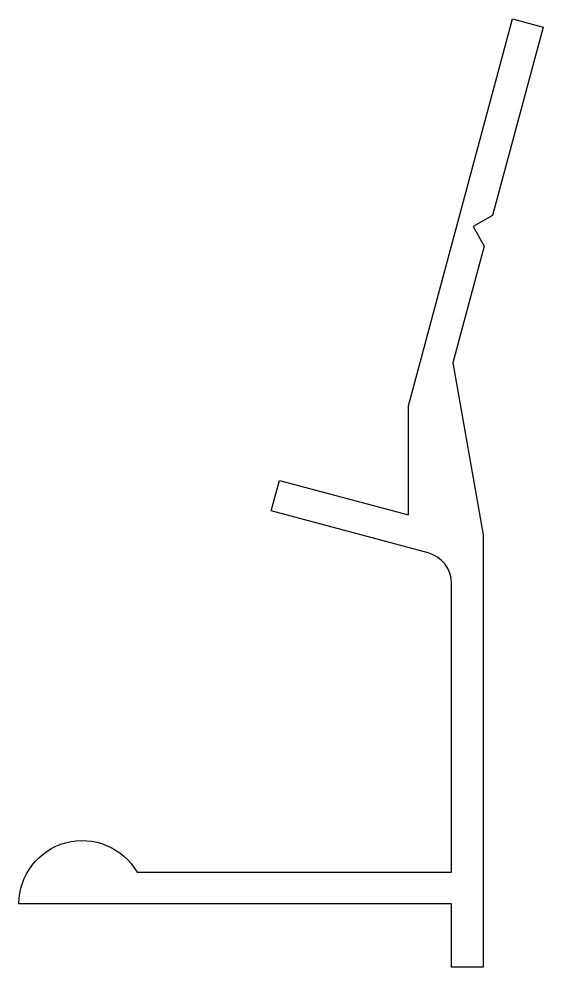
# Model space of a CAD drawing. Extents: x 246.4 to 271.3, y 217.4 to 262.4.
import ezdxf

# ---------------------------------------------------------------- set-up
doc = ezdxf.new("R2010")
doc.units = 0
doc.layers.add('ANA', color=220, linetype='CONTINUOUS')

msp = doc.modelspace()

# ---------------------------------------------------------------- linework, layer by layer
at = {"layer": 'ANA'}
msp.add_lwpolyline([(268.471, 251.597), (266.984, 246.049), (268.422, 237.893), (268.422, 217.393), (266.922, 217.393), (266.922, 220.393), (246.422, 220.393, -0.767327), (252.02, 221.893), (266.922, 221.893), (266.922, 235.591, 0.339454), (265.81, 237.04), (258.375, 239.032), (258.763, 240.481), (264.887, 238.84), (264.887, 244.017), (269.804, 262.369), (271.253, 261.981), (268.859, 253.046), (267.94, 252.516)], format="xyb", close=True, dxfattribs=at)

doc.saveas('drawing.dxf')
